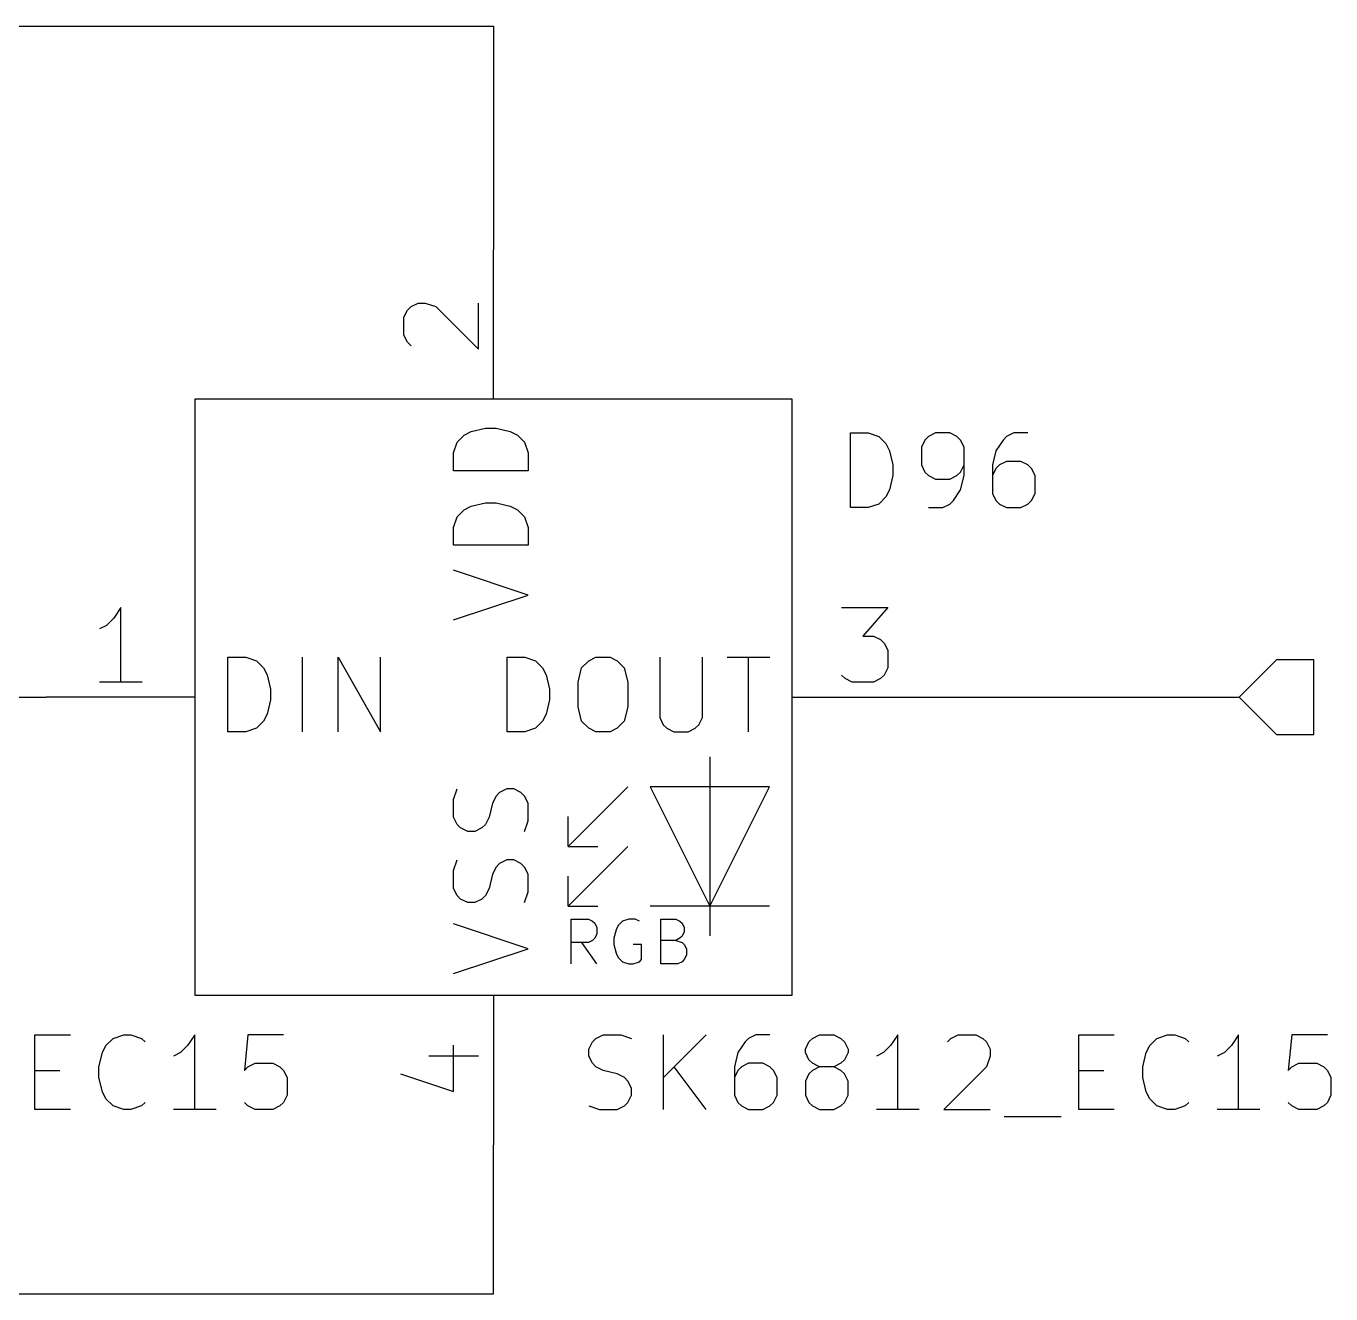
# Model space of a CAD drawing. Extents: x 0.4 to 11.3, y -7.9 to -0.4.
# Drawn here: x 9.437 to 10.312, y -2.45 to -1.6 of the extents above; entities that cross this region are included whole.
import ezdxf

# ---------------------------------------------------------------- set-up
doc = ezdxf.new("R2010")
doc.units = 0
doc.header["$MEASUREMENT"] = 0
for name, color, linetype in [('BROWN2', 54, 'CONTINUOUS'), ('CYAN2', 4, 'CONTINUOUS'), ('GREEN3', 91, 'CONTINUOUS'), ('LYELLOW', 51, 'CONTINUOUS'), ('RED2', 1, 'CONTINUOUS'), ('RED3', 11, 'CONTINUOUS')]:
    doc.layers.add(name, color=color, linetype=linetype)

msp = doc.modelspace()

# ---------------------------------------------------------------- linework, layer by layer
at = {"layer": 'BROWN2', "linetype": 'CONTINUOUS'}
for p, q in [((10.275, -2.025), (10.25, -2.05)), ((10.3, -2.025), (10.275, -2.025)), ((10.3, -2.075), (10.3, -2.025)), ((10.25, -2.05), (10.275, -2.075)), ((10.275, -2.075), (10.3, -2.075))]:
    msp.add_line(p, q, dxfattribs=at)
at = {"layer": 'CYAN2', "linetype": 'CONTINUOUS'}
for p, q in [((9.73028, -1.87428), (9.73504, -1.8719)), ((9.73028, -1.87428), (9.73504, -1.8719)), ((9.73504, -1.8719), (9.74456, -1.86952)), ((9.73504, -1.8719), (9.74456, -1.86952)), ((9.74456, -1.86952), (9.7517, -1.86952)), ((9.74456, -1.86952), (9.7517, -1.86952)), ((9.7517, -1.86952), (9.76122, -1.8719)), ((9.7517, -1.86952), (9.76122, -1.8719)), ((9.76122, -1.8719), (9.76599, -1.87428)), ((9.76122, -1.8719), (9.76599, -1.87428)), ((9.72313, -1.88619), (9.72551, -1.87905)), ((9.72313, -1.88619), (9.72551, -1.87905)), ((9.72551, -1.87905), (9.73028, -1.87428)), ((9.72551, -1.87905), (9.73028, -1.87428)), ((9.76599, -1.87428), (9.77075, -1.87905)), ((9.76599, -1.87428), (9.77075, -1.87905)), ((9.77075, -1.87905), (9.77313, -1.88619)), ((9.77075, -1.87905), (9.77313, -1.88619)), ((9.98928, -1.9228), (9.98928, -1.8728)), ((9.98928, -1.8728), (10.00119, -1.8728)), ((9.98928, -1.9228), (9.98928, -1.8728)), ((9.98928, -1.8728), (10.00119, -1.8728)), ((10.00119, -1.8728), (10.00833, -1.87519)), ((10.00119, -1.8728), (10.00833, -1.87519)), ((10.00833, -1.87519), (10.01309, -1.87995)), ((10.00833, -1.87519), (10.01309, -1.87995)), ((10.01309, -1.87995), (10.01548, -1.88471)), ((10.01309, -1.87995), (10.01548, -1.88471)), ((10.03928, -1.87757), (10.03691, -1.88233)), ((10.03928, -1.87757), (10.03691, -1.88233)), ((10.04167, -1.87519), (10.03928, -1.87757)), ((10.04167, -1.87519), (10.03928, -1.87757)), ((10.04643, -1.8728), (10.04167, -1.87519)), ((10.04643, -1.8728), (10.04167, -1.87519)), ((10.05595, -1.8728), (10.04643, -1.8728)), ((10.05595, -1.8728), (10.04643, -1.8728)), ((10.06071, -1.87519), (10.05595, -1.8728)), ((10.06071, -1.87519), (10.05595, -1.8728)), ((10.06309, -1.87757), (10.06071, -1.87519)), ((10.06309, -1.87757), (10.06071, -1.87519)), ((10.06548, -1.88233), (10.06309, -1.87757)), ((10.06548, -1.88233), (10.06309, -1.87757)), ((10.09167, -1.87757), (10.0869, -1.88471)), ((10.09167, -1.87757), (10.0869, -1.88471)), ((10.09405, -1.87519), (10.09167, -1.87757)), ((10.09405, -1.87519), (10.09167, -1.87757)), ((10.09881, -1.8728), (10.09405, -1.87519)), ((10.09881, -1.8728), (10.09405, -1.87519)), ((10.10833, -1.8728), (10.09881, -1.8728)), ((10.10833, -1.8728), (10.09881, -1.8728)), ((9.72313, -1.89809), (9.72313, -1.88619)), ((9.72313, -1.89809), (9.72313, -1.88619)), ((9.77313, -1.88619), (9.77313, -1.89809)), ((9.77313, -1.88619), (9.77313, -1.89809)), ((10.01548, -1.88471), (10.01785, -1.89423)), ((10.01548, -1.88471), (10.01785, -1.89423)), ((10.03691, -1.88233), (10.03691, -1.89423)), ((10.03691, -1.88233), (10.03691, -1.89423)), ((10.06548, -1.90137), (10.06548, -1.88233)), ((10.06548, -1.90137), (10.06548, -1.88233)), ((10.0869, -1.88471), (10.08452, -1.89423)), ((10.0869, -1.88471), (10.08452, -1.89423)), ((9.77313, -1.89809), (9.72313, -1.89809)), ((9.77313, -1.89809), (9.72313, -1.89809)), ((10.01785, -1.89423), (10.01785, -1.90137)), ((10.01785, -1.89423), (10.01785, -1.90137)), ((10.03691, -1.89423), (10.03928, -1.899)), ((10.03691, -1.89423), (10.03928, -1.899)), ((10.06309, -1.899), (10.06548, -1.89423)), ((10.06309, -1.899), (10.06548, -1.89423)), ((10.08452, -1.89423), (10.08452, -1.91328)), ((10.08452, -1.89423), (10.08452, -1.91328)), ((10.0869, -1.89661), (10.08452, -1.90137)), ((10.0869, -1.89661), (10.08452, -1.90137)), ((10.08928, -1.89423), (10.0869, -1.89661)), ((10.08928, -1.89423), (10.0869, -1.89661)), ((10.09405, -1.89185), (10.08928, -1.89423)), ((10.09405, -1.89185), (10.08928, -1.89423)), ((10.10357, -1.89185), (10.09405, -1.89185)), ((10.10357, -1.89185), (10.09405, -1.89185)), ((10.10833, -1.89423), (10.10357, -1.89185)), ((10.10833, -1.89423), (10.10357, -1.89185)), ((10.11071, -1.89661), (10.10833, -1.89423)), ((10.11071, -1.89661), (10.10833, -1.89423)), ((10.11309, -1.90137), (10.11071, -1.89661)), ((10.11309, -1.90137), (10.11071, -1.89661)), ((10.01785, -1.90137), (10.01548, -1.9109)), ((10.01785, -1.90137), (10.01548, -1.9109)), ((10.03928, -1.899), (10.04167, -1.90137)), ((10.03928, -1.899), (10.04167, -1.90137)), ((10.04167, -1.90137), (10.04643, -1.90376)), ((10.04167, -1.90137), (10.04643, -1.90376)), ((10.04643, -1.90376), (10.05595, -1.90376)), ((10.04643, -1.90376), (10.05595, -1.90376)), ((10.05595, -1.90376), (10.06071, -1.90137)), ((10.05595, -1.90376), (10.06071, -1.90137)), ((10.06071, -1.90137), (10.06309, -1.899)), ((10.06071, -1.90137), (10.06309, -1.899)), ((10.06309, -1.9109), (10.06548, -1.90137)), ((10.06309, -1.9109), (10.06548, -1.90137)), ((10.11309, -1.91328), (10.11309, -1.90137)), ((10.11309, -1.91328), (10.11309, -1.90137)), ((10.01309, -1.91566), (10.00833, -1.92043)), ((10.01309, -1.91566), (10.00833, -1.92043)), ((10.01548, -1.9109), (10.01309, -1.91566)), ((10.01548, -1.9109), (10.01309, -1.91566)), ((10.05833, -1.91804), (10.06309, -1.9109)), ((10.05833, -1.91804), (10.06309, -1.9109)), ((10.08452, -1.91328), (10.0869, -1.91804)), ((10.08452, -1.91328), (10.0869, -1.91804)), ((10.11071, -1.91804), (10.11309, -1.91328)), ((10.11071, -1.91804), (10.11309, -1.91328)), ((9.72551, -1.92905), (9.73028, -1.92428)), ((9.72551, -1.92905), (9.73028, -1.92428)), ((9.73028, -1.92428), (9.73504, -1.9219)), ((9.73028, -1.92428), (9.73504, -1.9219)), ((9.73504, -1.9219), (9.74456, -1.91952)), ((9.73504, -1.9219), (9.74456, -1.91952)), ((9.74456, -1.91952), (9.7517, -1.91952)), ((9.74456, -1.91952), (9.7517, -1.91952)), ((9.7517, -1.91952), (9.76122, -1.9219)), ((9.7517, -1.91952), (9.76122, -1.9219)), ((9.76122, -1.9219), (9.76599, -1.92428)), ((9.76122, -1.9219), (9.76599, -1.92428)), ((9.76599, -1.92428), (9.77075, -1.92905)), ((9.76599, -1.92428), (9.77075, -1.92905)), ((10.00119, -1.9228), (9.98928, -1.9228)), ((10.00119, -1.9228), (9.98928, -1.9228)), ((10.00833, -1.92043), (10.00119, -1.9228)), ((10.00833, -1.92043), (10.00119, -1.9228)), ((10.04167, -1.9228), (10.05119, -1.9228)), ((10.04167, -1.9228), (10.05119, -1.9228)), ((10.05119, -1.9228), (10.05595, -1.92043)), ((10.05119, -1.9228), (10.05595, -1.92043)), ((10.05595, -1.92043), (10.05833, -1.91804)), ((10.05595, -1.92043), (10.05833, -1.91804)), ((10.0869, -1.91804), (10.08928, -1.92043)), ((10.0869, -1.91804), (10.08928, -1.92043)), ((10.08928, -1.92043), (10.09405, -1.9228)), ((10.08928, -1.92043), (10.09405, -1.9228)), ((10.09405, -1.9228), (10.10357, -1.9228)), ((10.09405, -1.9228), (10.10357, -1.9228)), ((10.10357, -1.9228), (10.10833, -1.92043)), ((10.10357, -1.9228), (10.10833, -1.92043)), ((10.10833, -1.92043), (10.11071, -1.91804)), ((10.10833, -1.92043), (10.11071, -1.91804)), ((9.72313, -1.93619), (9.72551, -1.92905)), ((9.72313, -1.93619), (9.72551, -1.92905)), ((9.77075, -1.92905), (9.77313, -1.93619)), ((9.77075, -1.92905), (9.77313, -1.93619)), ((9.72313, -1.94809), (9.72313, -1.93619)), ((9.72313, -1.94809), (9.72313, -1.93619)), ((9.77313, -1.93619), (9.77313, -1.94809)), ((9.77313, -1.93619), (9.77313, -1.94809)), ((9.77313, -1.94809), (9.72313, -1.94809)), ((9.77313, -1.94809), (9.72313, -1.94809)), ((9.77313, -1.98143), (9.72313, -1.96476)), ((9.77313, -1.98143), (9.72313, -1.96476)), ((9.72313, -1.99809), (9.77313, -1.98143)), ((9.72313, -1.99809), (9.77313, -1.98143)), ((9.5719, -2.07313), (9.5719, -2.02313)), ((9.5719, -2.02313), (9.58381, -2.02313)), ((9.5719, -2.07313), (9.5719, -2.02313)), ((9.5719, -2.02313), (9.58381, -2.02313)), ((9.58381, -2.02313), (9.59095, -2.02551)), ((9.58381, -2.02313), (9.59095, -2.02551)), ((9.59095, -2.02551), (9.59571, -2.03028)), ((9.59095, -2.02551), (9.59571, -2.03028)), ((9.6219, -2.07313), (9.6219, -2.02313)), ((9.6219, -2.07313), (9.6219, -2.02313)), ((9.64571, -2.07313), (9.64571, -2.02313)), ((9.64571, -2.02313), (9.67428, -2.07313)), ((9.64571, -2.07313), (9.64571, -2.02313)), ((9.64571, -2.02313), (9.67428, -2.07313)), ((9.67428, -2.07313), (9.67428, -2.02313)), ((9.67428, -2.07313), (9.67428, -2.02313)), ((9.75904, -2.07313), (9.75904, -2.02313)), ((9.75904, -2.02313), (9.77095, -2.02313)), ((9.75904, -2.07313), (9.75904, -2.02313)), ((9.75904, -2.02313), (9.77095, -2.02313)), ((9.77095, -2.02313), (9.77809, -2.02551)), ((9.77095, -2.02313), (9.77809, -2.02551)), ((9.77809, -2.02551), (9.78285, -2.03028)), ((9.77809, -2.02551), (9.78285, -2.03028)), ((9.80904, -2.03028), (9.81381, -2.02551)), ((9.80904, -2.03028), (9.81381, -2.02551)), ((9.81381, -2.02551), (9.81857, -2.02313)), ((9.81381, -2.02551), (9.81857, -2.02313)), ((9.81857, -2.02313), (9.82809, -2.02313)), ((9.81857, -2.02313), (9.82809, -2.02313)), ((9.82809, -2.02313), (9.83285, -2.02551)), ((9.82809, -2.02313), (9.83285, -2.02551)), ((9.83285, -2.02551), (9.83761, -2.03028)), ((9.83285, -2.02551), (9.83761, -2.03028)), ((9.86143, -2.02313), (9.86143, -2.06361)), ((9.86143, -2.02313), (9.86143, -2.06361)), ((9.89, -2.06361), (9.89, -2.02313)), ((9.89, -2.06361), (9.89, -2.02313)), ((9.90667, -2.02313), (9.93524, -2.02313)), ((9.90667, -2.02313), (9.93524, -2.02313)), ((9.92095, -2.07313), (9.92095, -2.02313)), ((9.92095, -2.07313), (9.92095, -2.02313)), ((9.59571, -2.03028), (9.59809, -2.03504)), ((9.59571, -2.03028), (9.59809, -2.03504)), ((9.59809, -2.03504), (9.60047, -2.04456)), ((9.59809, -2.03504), (9.60047, -2.04456)), ((9.78285, -2.03028), (9.78524, -2.03504)), ((9.78285, -2.03028), (9.78524, -2.03504)), ((9.78524, -2.03504), (9.78761, -2.04456)), ((9.78524, -2.03504), (9.78761, -2.04456)), ((9.80667, -2.0398), (9.80904, -2.03028)), ((9.80667, -2.0398), (9.80904, -2.03028)), ((9.83761, -2.03028), (9.84, -2.0398)), ((9.83761, -2.03028), (9.84, -2.0398)), ((9.60047, -2.04456), (9.60047, -2.0517)), ((9.60047, -2.04456), (9.60047, -2.0517)), ((9.78761, -2.04456), (9.78761, -2.0517)), ((9.78761, -2.04456), (9.78761, -2.0517)), ((9.80667, -2.05646), (9.80667, -2.0398)), ((9.80667, -2.05646), (9.80667, -2.0398)), ((9.84, -2.0398), (9.84, -2.05646)), ((9.84, -2.0398), (9.84, -2.05646)), ((9.60047, -2.0517), (9.59809, -2.06122)), ((9.60047, -2.0517), (9.59809, -2.06122)), ((9.78761, -2.0517), (9.78524, -2.06122)), ((9.78761, -2.0517), (9.78524, -2.06122)), ((9.59809, -2.06122), (9.59571, -2.06599)), ((9.59809, -2.06122), (9.59571, -2.06599)), ((9.78524, -2.06122), (9.78285, -2.06599)), ((9.78524, -2.06122), (9.78285, -2.06599)), ((9.80904, -2.06599), (9.80667, -2.05646)), ((9.80904, -2.06599), (9.80667, -2.05646)), ((9.84, -2.05646), (9.83761, -2.06599)), ((9.84, -2.05646), (9.83761, -2.06599)), ((9.86143, -2.06361), (9.86381, -2.06837)), ((9.86143, -2.06361), (9.86381, -2.06837)), ((9.88762, -2.06837), (9.89, -2.06361)), ((9.88762, -2.06837), (9.89, -2.06361)), ((9.58381, -2.07313), (9.5719, -2.07313)), ((9.58381, -2.07313), (9.5719, -2.07313)), ((9.59095, -2.07075), (9.58381, -2.07313)), ((9.59095, -2.07075), (9.58381, -2.07313)), ((9.59571, -2.06599), (9.59095, -2.07075)), ((9.59571, -2.06599), (9.59095, -2.07075)), ((9.77095, -2.07313), (9.75904, -2.07313)), ((9.77095, -2.07313), (9.75904, -2.07313)), ((9.77809, -2.07075), (9.77095, -2.07313)), ((9.77809, -2.07075), (9.77095, -2.07313)), ((9.78285, -2.06599), (9.77809, -2.07075)), ((9.78285, -2.06599), (9.77809, -2.07075)), ((9.81381, -2.07075), (9.80904, -2.06599)), ((9.81381, -2.07075), (9.80904, -2.06599)), ((9.81857, -2.07313), (9.81381, -2.07075)), ((9.81857, -2.07313), (9.81381, -2.07075)), ((9.82809, -2.07313), (9.81857, -2.07313)), ((9.82809, -2.07313), (9.81857, -2.07313)), ((9.83285, -2.07075), (9.82809, -2.07313)), ((9.83285, -2.07075), (9.82809, -2.07313)), ((9.83761, -2.06599), (9.83285, -2.07075)), ((9.83761, -2.06599), (9.83285, -2.07075)), ((9.86381, -2.06837), (9.86619, -2.07075)), ((9.86381, -2.06837), (9.86619, -2.07075)), ((9.86619, -2.07075), (9.87095, -2.07313)), ((9.86619, -2.07075), (9.87095, -2.07313)), ((9.87095, -2.07313), (9.88047, -2.07313)), ((9.87095, -2.07313), (9.88047, -2.07313)), ((9.88047, -2.07313), (9.88524, -2.07075)), ((9.88047, -2.07313), (9.88524, -2.07075)), ((9.88524, -2.07075), (9.88762, -2.06837)), ((9.88524, -2.07075), (9.88762, -2.06837)), ((9.72313, -2.11857), (9.72551, -2.11143)), ((9.72313, -2.11857), (9.72551, -2.11143)), ((9.7517, -2.11619), (9.74932, -2.12095)), ((9.7517, -2.11619), (9.74932, -2.12095)), ((9.75408, -2.11381), (9.7517, -2.11619)), ((9.75408, -2.11381), (9.7517, -2.11619)), ((9.75885, -2.11143), (9.75408, -2.11381)), ((9.75885, -2.11143), (9.75408, -2.11381)), ((9.76361, -2.11143), (9.75885, -2.11143)), ((9.76361, -2.11143), (9.75885, -2.11143)), ((9.76837, -2.11381), (9.76361, -2.11143)), ((9.76837, -2.11381), (9.76361, -2.11143)), ((9.77075, -2.11619), (9.76837, -2.11381)), ((9.77075, -2.11619), (9.76837, -2.11381)), ((9.77313, -2.12095), (9.77075, -2.11619)), ((9.77313, -2.12095), (9.77075, -2.11619)), ((9.72313, -2.13047), (9.72313, -2.11857)), ((9.72313, -2.13047), (9.72313, -2.11857)), ((9.74932, -2.12095), (9.74694, -2.13047)), ((9.74932, -2.12095), (9.74694, -2.13047)), ((9.77313, -2.13285), (9.77313, -2.12095)), ((9.77313, -2.13285), (9.77313, -2.12095)), ((9.72551, -2.13524), (9.72313, -2.13047)), ((9.72551, -2.13524), (9.72313, -2.13047)), ((9.74694, -2.13047), (9.74456, -2.13524)), ((9.74694, -2.13047), (9.74456, -2.13524)), ((9.77075, -2.14), (9.77313, -2.13285)), ((9.77075, -2.14), (9.77313, -2.13285)), ((9.72789, -2.13762), (9.72551, -2.13524)), ((9.72789, -2.13762), (9.72551, -2.13524)), ((9.73265, -2.14), (9.72789, -2.13762)), ((9.73265, -2.14), (9.72789, -2.13762)), ((9.73742, -2.14), (9.73265, -2.14)), ((9.73742, -2.14), (9.73265, -2.14)), ((9.74218, -2.13762), (9.73742, -2.14)), ((9.74218, -2.13762), (9.73742, -2.14)), ((9.74456, -2.13524), (9.74218, -2.13762)), ((9.74456, -2.13524), (9.74218, -2.13762)), ((9.72313, -2.16619), (9.72551, -2.15904)), ((9.72313, -2.16619), (9.72551, -2.15904)), ((9.75885, -2.15904), (9.75408, -2.16143)), ((9.75885, -2.15904), (9.75408, -2.16143)), ((9.76361, -2.15904), (9.75885, -2.15904)), ((9.76361, -2.15904), (9.75885, -2.15904)), ((9.76837, -2.16143), (9.76361, -2.15904)), ((9.76837, -2.16143), (9.76361, -2.15904)), ((9.72313, -2.17809), (9.72313, -2.16619)), ((9.72313, -2.17809), (9.72313, -2.16619)), ((9.74932, -2.16857), (9.74694, -2.17809)), ((9.74932, -2.16857), (9.74694, -2.17809)), ((9.7517, -2.16381), (9.74932, -2.16857)), ((9.7517, -2.16381), (9.74932, -2.16857)), ((9.75408, -2.16143), (9.7517, -2.16381)), ((9.75408, -2.16143), (9.7517, -2.16381)), ((9.77075, -2.16381), (9.76837, -2.16143)), ((9.77075, -2.16381), (9.76837, -2.16143)), ((9.77313, -2.16857), (9.77075, -2.16381)), ((9.77313, -2.16857), (9.77075, -2.16381)), ((9.77313, -2.18047), (9.77313, -2.16857)), ((9.77313, -2.18047), (9.77313, -2.16857)), ((9.72551, -2.18285), (9.72313, -2.17809)), ((9.72551, -2.18285), (9.72313, -2.17809)), ((9.74694, -2.17809), (9.74456, -2.18285)), ((9.74694, -2.17809), (9.74456, -2.18285)), ((9.72789, -2.18524), (9.72551, -2.18285)), ((9.72789, -2.18524), (9.72551, -2.18285)), ((9.73265, -2.18761), (9.72789, -2.18524)), ((9.73265, -2.18761), (9.72789, -2.18524)), ((9.74218, -2.18524), (9.73742, -2.18761)), ((9.74218, -2.18524), (9.73742, -2.18761)), ((9.74456, -2.18285), (9.74218, -2.18524)), ((9.74456, -2.18285), (9.74218, -2.18524)), ((9.77075, -2.18761), (9.77313, -2.18047)), ((9.77075, -2.18761), (9.77313, -2.18047)), ((9.73742, -2.18761), (9.73265, -2.18761)), ((9.73742, -2.18761), (9.73265, -2.18761)), ((9.77313, -2.21857), (9.72313, -2.2019)), ((9.77313, -2.21857), (9.72313, -2.2019)), ((9.72313, -2.23524), (9.77313, -2.21857)), ((9.72313, -2.23524), (9.77313, -2.21857)), ((9.44246, -2.32633), (9.44246, -2.27633)), ((9.44246, -2.27633), (9.46628, -2.27633)), ((9.44246, -2.32633), (9.44246, -2.27633)), ((9.44246, -2.27633), (9.46628, -2.27633)), ((9.4877, -2.28824), (9.49008, -2.28348)), ((9.4877, -2.28824), (9.49008, -2.28348)), ((9.49008, -2.28348), (9.49485, -2.27872)), ((9.49008, -2.28348), (9.49485, -2.27872)), ((9.49485, -2.27872), (9.50199, -2.27633)), ((9.49485, -2.27872), (9.50199, -2.27633)), ((9.50199, -2.27633), (9.50675, -2.27633)), ((9.50199, -2.27633), (9.50675, -2.27633)), ((9.50675, -2.27633), (9.51389, -2.27872)), ((9.50675, -2.27633), (9.51389, -2.27872)), ((9.51389, -2.27872), (9.51627, -2.2811)), ((9.51389, -2.27872), (9.51627, -2.2811)), ((9.54485, -2.28348), (9.54008, -2.28824)), ((9.54485, -2.28348), (9.54008, -2.28824)), ((9.54961, -2.27633), (9.54485, -2.28348)), ((9.54961, -2.27633), (9.54485, -2.28348)), ((9.54961, -2.32633), (9.54961, -2.27633)), ((9.54961, -2.32633), (9.54961, -2.27633)), ((9.58532, -2.27633), (9.58294, -2.30015)), ((9.58532, -2.27633), (9.58294, -2.30015)), ((9.60913, -2.27633), (9.58532, -2.27633)), ((9.60913, -2.27633), (9.58532, -2.27633)), ((9.8139, -2.28586), (9.81628, -2.2811)), ((9.8139, -2.28586), (9.81628, -2.2811)), ((9.81628, -2.2811), (9.81866, -2.27872)), ((9.81628, -2.2811), (9.81866, -2.27872)), ((9.81866, -2.27872), (9.82343, -2.27633)), ((9.81866, -2.27872), (9.82343, -2.27633)), ((9.82343, -2.27633), (9.83533, -2.27633)), ((9.82343, -2.27633), (9.83533, -2.27633)), ((9.83533, -2.27633), (9.84247, -2.27872)), ((9.83533, -2.27633), (9.84247, -2.27872)), ((9.8639, -2.32633), (9.8639, -2.27633)), ((9.89247, -2.27633), (9.8639, -2.30491)), ((9.8639, -2.32633), (9.8639, -2.27633)), ((9.89247, -2.27633), (9.8639, -2.30491)), ((9.91866, -2.2811), (9.9139, -2.28824)), ((9.91866, -2.2811), (9.9139, -2.28824)), ((9.92104, -2.27872), (9.91866, -2.2811)), ((9.92104, -2.27872), (9.91866, -2.2811)), ((9.9258, -2.27633), (9.92104, -2.27872)), ((9.9258, -2.27633), (9.92104, -2.27872)), ((9.93533, -2.27633), (9.9258, -2.27633)), ((9.93533, -2.27633), (9.9258, -2.27633)), ((9.95914, -2.28586), (9.96152, -2.2811)), ((9.95914, -2.28586), (9.96152, -2.2811)), ((9.96152, -2.2811), (9.9639, -2.27872)), ((9.96152, -2.2811), (9.9639, -2.27872)), ((9.9639, -2.27872), (9.96866, -2.27633)), ((9.9639, -2.27872), (9.96866, -2.27633)), ((9.96866, -2.27633), (9.97819, -2.27633)), ((9.96866, -2.27633), (9.97819, -2.27633)), ((9.97819, -2.27633), (9.98294, -2.27872)), ((9.97819, -2.27633), (9.98294, -2.27872)), ((9.98294, -2.27872), (9.98533, -2.2811)), ((9.98294, -2.27872), (9.98533, -2.2811)), ((9.98533, -2.2811), (9.98771, -2.28586)), ((9.98533, -2.2811), (9.98771, -2.28586)), ((10.01628, -2.28348), (10.01152, -2.28824)), ((10.01628, -2.28348), (10.01152, -2.28824)), ((10.02104, -2.27633), (10.01628, -2.28348)), ((10.02104, -2.27633), (10.01628, -2.28348)), ((10.02104, -2.32633), (10.02104, -2.27633)), ((10.02104, -2.32633), (10.02104, -2.27633)), ((10.05437, -2.2811), (10.05675, -2.27872)), ((10.05437, -2.2811), (10.05675, -2.27872)), ((10.05675, -2.27872), (10.06152, -2.27633)), ((10.05675, -2.27872), (10.06152, -2.27633)), ((10.06152, -2.27633), (10.07342, -2.27633)), ((10.06152, -2.27633), (10.07342, -2.27633)), ((10.07342, -2.27633), (10.07818, -2.27872)), ((10.07342, -2.27633), (10.07818, -2.27872)), ((10.07818, -2.27872), (10.08056, -2.2811)), ((10.07818, -2.27872), (10.08056, -2.2811)), ((10.08056, -2.2811), (10.08294, -2.28586)), ((10.08056, -2.2811), (10.08294, -2.28586)), ((10.14246, -2.32633), (10.14246, -2.27633)), ((10.14246, -2.27633), (10.16628, -2.27633)), ((10.14246, -2.32633), (10.14246, -2.27633)), ((10.14246, -2.27633), (10.16628, -2.27633)), ((10.1877, -2.28824), (10.19008, -2.28348)), ((10.1877, -2.28824), (10.19008, -2.28348)), ((10.19008, -2.28348), (10.19485, -2.27872)), ((10.19008, -2.28348), (10.19485, -2.27872)), ((10.19485, -2.27872), (10.20199, -2.27633)), ((10.19485, -2.27872), (10.20199, -2.27633)), ((10.20199, -2.27633), (10.20675, -2.27633)), ((10.20199, -2.27633), (10.20675, -2.27633)), ((10.20675, -2.27633), (10.21389, -2.27872)), ((10.20675, -2.27633), (10.21389, -2.27872)), ((10.21389, -2.27872), (10.21627, -2.2811)), ((10.21389, -2.27872), (10.21627, -2.2811)), ((10.24485, -2.28348), (10.24008, -2.28824)), ((10.24485, -2.28348), (10.24008, -2.28824)), ((10.24961, -2.27633), (10.24485, -2.28348)), ((10.24961, -2.27633), (10.24485, -2.28348)), ((10.24961, -2.32633), (10.24961, -2.27633)), ((10.24961, -2.32633), (10.24961, -2.27633)), ((10.28532, -2.27633), (10.28294, -2.30015)), ((10.28532, -2.27633), (10.28294, -2.30015)), ((10.30913, -2.27633), (10.28532, -2.27633)), ((10.30913, -2.27633), (10.28532, -2.27633)), ((9.48532, -2.29776), (9.4877, -2.28824)), ((9.48532, -2.29776), (9.4877, -2.28824)), ((9.54008, -2.28824), (9.53532, -2.29062)), ((9.54008, -2.28824), (9.53532, -2.29062)), ((9.8139, -2.29062), (9.8139, -2.28586)), ((9.8139, -2.29062), (9.8139, -2.28586)), ((9.81628, -2.29538), (9.8139, -2.29062)), ((9.81628, -2.29538), (9.8139, -2.29062)), ((9.9139, -2.28824), (9.91152, -2.29776)), ((9.9139, -2.28824), (9.91152, -2.29776)), ((9.95914, -2.28824), (9.95914, -2.28586)), ((9.95914, -2.28824), (9.95914, -2.28586)), ((9.96152, -2.293), (9.95914, -2.28824)), ((9.96152, -2.293), (9.95914, -2.28824)), ((9.98771, -2.28824), (9.98533, -2.293)), ((9.98771, -2.28824), (9.98533, -2.293)), ((9.98771, -2.28586), (9.98771, -2.28824)), ((9.98771, -2.28586), (9.98771, -2.28824)), ((10.01152, -2.28824), (10.00676, -2.29062)), ((10.01152, -2.28824), (10.00676, -2.29062)), ((10.08294, -2.29062), (10.08056, -2.29776)), ((10.08294, -2.29062), (10.08056, -2.29776)), ((10.08294, -2.28586), (10.08294, -2.29062)), ((10.08294, -2.28586), (10.08294, -2.29062)), ((10.18532, -2.29776), (10.1877, -2.28824)), ((10.18532, -2.29776), (10.1877, -2.28824)), ((10.24008, -2.28824), (10.23532, -2.29062)), ((10.24008, -2.28824), (10.23532, -2.29062)), ((9.44246, -2.30015), (9.45913, -2.30015)), ((9.44246, -2.30015), (9.45913, -2.30015)), ((9.48532, -2.30491), (9.48532, -2.29776)), ((9.48532, -2.30491), (9.48532, -2.29776)), ((9.58294, -2.30015), (9.58532, -2.29776)), ((9.58294, -2.30015), (9.58532, -2.29776)), ((9.58532, -2.29776), (9.59008, -2.29538)), ((9.58532, -2.29776), (9.59008, -2.29538)), ((9.59008, -2.29538), (9.60199, -2.29538)), ((9.59008, -2.29538), (9.60199, -2.29538)), ((9.60199, -2.29538), (9.60675, -2.29776)), ((9.60199, -2.29538), (9.60675, -2.29776)), ((9.60675, -2.29776), (9.60913, -2.30015)), ((9.60675, -2.29776), (9.60913, -2.30015)), ((9.60913, -2.30015), (9.61151, -2.30491)), ((9.60913, -2.30015), (9.61151, -2.30491)), ((9.81866, -2.29776), (9.81628, -2.29538)), ((9.81866, -2.29776), (9.81628, -2.29538)), ((9.82343, -2.30015), (9.81866, -2.29776)), ((9.82343, -2.30015), (9.81866, -2.29776)), ((9.83295, -2.30253), (9.82343, -2.30015)), ((9.83295, -2.30253), (9.82343, -2.30015)), ((9.89247, -2.32633), (9.87104, -2.29776)), ((9.89247, -2.32633), (9.87104, -2.29776)), ((9.91152, -2.29776), (9.91152, -2.31681)), ((9.91152, -2.29776), (9.91152, -2.31681)), ((9.9139, -2.30015), (9.91152, -2.30491)), ((9.9139, -2.30015), (9.91152, -2.30491)), ((9.91628, -2.29776), (9.9139, -2.30015)), ((9.91628, -2.29776), (9.9139, -2.30015)), ((9.92104, -2.29538), (9.91628, -2.29776)), ((9.92104, -2.29538), (9.91628, -2.29776)), ((9.93057, -2.29538), (9.92104, -2.29538)), ((9.93057, -2.29538), (9.92104, -2.29538)), ((9.93533, -2.29776), (9.93057, -2.29538)), ((9.93533, -2.29776), (9.93057, -2.29538)), ((9.93771, -2.30015), (9.93533, -2.29776)), ((9.93771, -2.30015), (9.93533, -2.29776)), ((9.94009, -2.30491), (9.93771, -2.30015)), ((9.94009, -2.30491), (9.93771, -2.30015)), ((9.9639, -2.29538), (9.96152, -2.293)), ((9.9639, -2.29538), (9.96152, -2.293)), ((9.9639, -2.30015), (9.96152, -2.30253)), ((9.9639, -2.30015), (9.96152, -2.30253)), ((9.96866, -2.29776), (9.9639, -2.29538)), ((9.96866, -2.29776), (9.9639, -2.29538)), ((9.96866, -2.29776), (9.9639, -2.30015)), ((9.96866, -2.29776), (9.9639, -2.30015)), ((9.97819, -2.29776), (9.96866, -2.29776)), ((9.97819, -2.29776), (9.96866, -2.29776)), ((9.98294, -2.29538), (9.97819, -2.29776)), ((9.98294, -2.29538), (9.97819, -2.29776)), ((9.98294, -2.30015), (9.97819, -2.29776)), ((9.98294, -2.30015), (9.97819, -2.29776)), ((9.98533, -2.293), (9.98294, -2.29538)), ((9.98533, -2.293), (9.98294, -2.29538)), ((9.98533, -2.30253), (9.98294, -2.30015)), ((9.98533, -2.30253), (9.98294, -2.30015)), ((10.08056, -2.29776), (10.05199, -2.32633)), ((10.08056, -2.29776), (10.05199, -2.32633)), ((10.14246, -2.30015), (10.15913, -2.30015)), ((10.14246, -2.30015), (10.15913, -2.30015)), ((10.18532, -2.30491), (10.18532, -2.29776)), ((10.18532, -2.30491), (10.18532, -2.29776)), ((10.28294, -2.30015), (10.28532, -2.29776)), ((10.28294, -2.30015), (10.28532, -2.29776)), ((10.28532, -2.29776), (10.29008, -2.29538)), ((10.28532, -2.29776), (10.29008, -2.29538)), ((10.29008, -2.29538), (10.30199, -2.29538)), ((10.29008, -2.29538), (10.30199, -2.29538)), ((10.30199, -2.29538), (10.30675, -2.29776)), ((10.30199, -2.29538), (10.30675, -2.29776)), ((10.30675, -2.29776), (10.30913, -2.30015)), ((10.30675, -2.29776), (10.30913, -2.30015)), ((10.30913, -2.30015), (10.31151, -2.30491)), ((10.30913, -2.30015), (10.31151, -2.30491)), ((9.4877, -2.31443), (9.48532, -2.30491)), ((9.4877, -2.31443), (9.48532, -2.30491)), ((9.61151, -2.30491), (9.61151, -2.31681)), ((9.61151, -2.30491), (9.61151, -2.31681)), ((9.83771, -2.30491), (9.83295, -2.30253)), ((9.83771, -2.30491), (9.83295, -2.30253)), ((9.84009, -2.30729), (9.83771, -2.30491)), ((9.84009, -2.30729), (9.83771, -2.30491)), ((9.84247, -2.31205), (9.84009, -2.30729)), ((9.84247, -2.31205), (9.84009, -2.30729)), ((9.94009, -2.31681), (9.94009, -2.30491)), ((9.94009, -2.31681), (9.94009, -2.30491)), ((9.96152, -2.30253), (9.95914, -2.30729)), ((9.96152, -2.30253), (9.95914, -2.30729)), ((9.95914, -2.30729), (9.95914, -2.31681)), ((9.95914, -2.30729), (9.95914, -2.31681)), ((9.98771, -2.30729), (9.98533, -2.30253)), ((9.98771, -2.30729), (9.98533, -2.30253)), ((9.98771, -2.31681), (9.98771, -2.30729)), ((9.98771, -2.31681), (9.98771, -2.30729)), ((10.1877, -2.31443), (10.18532, -2.30491)), ((10.1877, -2.31443), (10.18532, -2.30491)), ((10.31151, -2.30491), (10.31151, -2.31681)), ((10.31151, -2.30491), (10.31151, -2.31681)), ((9.49008, -2.31919), (9.4877, -2.31443)), ((9.49008, -2.31919), (9.4877, -2.31443)), ((9.61151, -2.31681), (9.60913, -2.32157)), ((9.61151, -2.31681), (9.60913, -2.32157)), ((9.84009, -2.32157), (9.84247, -2.31681)), ((9.84009, -2.32157), (9.84247, -2.31681)), ((9.84247, -2.31681), (9.84247, -2.31205)), ((9.84247, -2.31681), (9.84247, -2.31205)), ((9.91152, -2.31681), (9.9139, -2.32157)), ((9.91152, -2.31681), (9.9139, -2.32157)), ((9.93771, -2.32157), (9.94009, -2.31681)), ((9.93771, -2.32157), (9.94009, -2.31681)), ((9.95914, -2.31681), (9.96152, -2.32157)), ((9.95914, -2.31681), (9.96152, -2.32157)), ((9.98533, -2.32157), (9.98771, -2.31681)), ((9.98533, -2.32157), (9.98771, -2.31681)), ((10.19008, -2.31919), (10.1877, -2.31443)), ((10.19008, -2.31919), (10.1877, -2.31443)), ((10.31151, -2.31681), (10.30913, -2.32157)), ((10.31151, -2.31681), (10.30913, -2.32157)), ((9.46628, -2.32633), (9.44246, -2.32633)), ((9.46628, -2.32633), (9.44246, -2.32633)), ((9.49485, -2.32396), (9.49008, -2.31919)), ((9.49485, -2.32396), (9.49008, -2.31919)), ((9.50199, -2.32633), (9.49485, -2.32396)), ((9.50199, -2.32633), (9.49485, -2.32396)), ((9.50675, -2.32633), (9.50199, -2.32633)), ((9.50675, -2.32633), (9.50199, -2.32633)), ((9.51389, -2.32396), (9.50675, -2.32633)), ((9.51389, -2.32396), (9.50675, -2.32633)), ((9.51627, -2.32157), (9.51389, -2.32396)), ((9.51627, -2.32157), (9.51389, -2.32396)), ((9.56389, -2.32633), (9.53532, -2.32633)), ((9.56389, -2.32633), (9.53532, -2.32633)), ((9.58532, -2.32396), (9.58294, -2.32157)), ((9.58532, -2.32396), (9.58294, -2.32157)), ((9.59008, -2.32633), (9.58532, -2.32396)), ((9.59008, -2.32633), (9.58532, -2.32396)), ((9.60199, -2.32633), (9.59008, -2.32633)), ((9.60199, -2.32633), (9.59008, -2.32633)), ((9.60675, -2.32396), (9.60199, -2.32633)), ((9.60675, -2.32396), (9.60199, -2.32633)), ((9.60913, -2.32157), (9.60675, -2.32396)), ((9.60913, -2.32157), (9.60675, -2.32396)), ((9.8139, -2.32396), (9.82104, -2.32633)), ((9.8139, -2.32396), (9.82104, -2.32633)), ((9.82104, -2.32633), (9.83295, -2.32633)), ((9.82104, -2.32633), (9.83295, -2.32633)), ((9.83295, -2.32633), (9.83771, -2.32396)), ((9.83295, -2.32633), (9.83771, -2.32396)), ((9.83771, -2.32396), (9.84009, -2.32157)), ((9.83771, -2.32396), (9.84009, -2.32157)), ((9.9139, -2.32157), (9.91628, -2.32396)), ((9.9139, -2.32157), (9.91628, -2.32396)), ((9.91628, -2.32396), (9.92104, -2.32633)), ((9.91628, -2.32396), (9.92104, -2.32633)), ((9.92104, -2.32633), (9.93057, -2.32633)), ((9.92104, -2.32633), (9.93057, -2.32633)), ((9.93057, -2.32633), (9.93533, -2.32396)), ((9.93057, -2.32633), (9.93533, -2.32396)), ((9.93533, -2.32396), (9.93771, -2.32157)), ((9.93533, -2.32396), (9.93771, -2.32157)), ((9.96152, -2.32157), (9.9639, -2.32396)), ((9.96152, -2.32157), (9.9639, -2.32396)), ((9.9639, -2.32396), (9.96866, -2.32633)), ((9.9639, -2.32396), (9.96866, -2.32633)), ((9.96866, -2.32633), (9.97819, -2.32633)), ((9.96866, -2.32633), (9.97819, -2.32633)), ((9.97819, -2.32633), (9.98294, -2.32396)), ((9.97819, -2.32633), (9.98294, -2.32396)), ((9.98294, -2.32396), (9.98533, -2.32157)), ((9.98294, -2.32396), (9.98533, -2.32157)), ((10.03533, -2.32633), (10.00676, -2.32633)), ((10.03533, -2.32633), (10.00676, -2.32633)), ((10.05199, -2.32633), (10.08294, -2.32633)), ((10.05199, -2.32633), (10.08294, -2.32633)), ((10.16628, -2.32633), (10.14246, -2.32633)), ((10.16628, -2.32633), (10.14246, -2.32633)), ((10.19485, -2.32396), (10.19008, -2.31919)), ((10.19485, -2.32396), (10.19008, -2.31919)), ((10.20199, -2.32633), (10.19485, -2.32396)), ((10.20199, -2.32633), (10.19485, -2.32396)), ((10.20675, -2.32633), (10.20199, -2.32633)), ((10.20675, -2.32633), (10.20199, -2.32633)), ((10.21389, -2.32396), (10.20675, -2.32633)), ((10.21389, -2.32396), (10.20675, -2.32633)), ((10.21627, -2.32157), (10.21389, -2.32396)), ((10.21627, -2.32157), (10.21389, -2.32396)), ((10.26389, -2.32633), (10.23532, -2.32633)), ((10.26389, -2.32633), (10.23532, -2.32633)), ((10.28532, -2.32396), (10.28294, -2.32157)), ((10.28532, -2.32396), (10.28294, -2.32157)), ((10.29008, -2.32633), (10.28532, -2.32396)), ((10.29008, -2.32633), (10.28532, -2.32396)), ((10.30199, -2.32633), (10.29008, -2.32633)), ((10.30199, -2.32633), (10.29008, -2.32633)), ((10.30675, -2.32396), (10.30199, -2.32633)), ((10.30675, -2.32396), (10.30199, -2.32633)), ((10.30913, -2.32157), (10.30675, -2.32396)), ((10.30913, -2.32157), (10.30675, -2.32396)), ((10.09247, -2.3311), (10.13056, -2.3311)), ((10.09247, -2.3311), (10.13056, -2.3311))]:
    msp.add_line(p, q, dxfattribs=at)
at = {"layer": 'GREEN3', "linetype": 'CONTINUOUS'}
for p, q in [((9.05, -1.6), (9.75, -1.6)), ((9.75, -1.6), (9.75, -1.75)), ((9.35, -2.05), (9.45, -2.05)), ((10.05, -2.05), (10.25, -2.05)), ((9.75, -2.45), (9.75, -2.35)), ((9.05, -2.45), (9.75, -2.45))]:
    msp.add_line(p, q, dxfattribs=at)
at = {"layer": 'LYELLOW', "linetype": 'CONTINUOUS'}
for p, q in [((9.55, -2.25), (9.55, -1.85)), ((9.55, -1.85), (9.95, -1.85)), ((9.95, -1.85), (9.95, -2.25)), ((9.95, -2.25), (9.55, -2.25))]:
    msp.add_line(p, q, dxfattribs=at)
at = {"layer": 'RED2', "linetype": 'CONTINUOUS'}
for p, q in [((9.75, -1.85), (9.75, -1.75)), ((9.75, -1.85), (9.75, -1.75)), ((9.55, -2.25), (9.55, -1.85)), ((9.55, -1.85), (9.95, -1.85)), ((9.95, -1.85), (9.95, -2.25)), ((9.55, -2.05), (9.45, -2.05)), ((9.55, -2.05), (9.45, -2.05)), ((9.95, -2.05), (10.05, -2.05)), ((9.95, -2.05), (10.05, -2.05)), ((9.895, -2.09), (9.895, -2.19)), ((9.84, -2.11), (9.8, -2.15)), ((9.935, -2.11), (9.855, -2.11)), ((9.855, -2.11), (9.895, -2.19)), ((9.895, -2.19), (9.935, -2.11)), ((9.8, -2.15), (9.8, -2.13)), ((9.8, -2.15), (9.82, -2.15)), ((9.84, -2.15), (9.8, -2.19)), ((9.8, -2.19), (9.8, -2.17)), ((9.8, -2.19), (9.82, -2.19)), ((9.935, -2.19), (9.855, -2.19)), ((9.895, -2.19), (9.895, -2.21)), ((9.80214, -2.22868), (9.80214, -2.19868)), ((9.80214, -2.19868), (9.81357, -2.19868)), ((9.81357, -2.19868), (9.81643, -2.20011)), ((9.81643, -2.20011), (9.81785, -2.20154)), ((9.81785, -2.20154), (9.81928, -2.2044)), ((9.81928, -2.2044), (9.81928, -2.20868)), ((9.83357, -2.20297), (9.83214, -2.20583)), ((9.83643, -2.20011), (9.83357, -2.20297)), ((9.84071, -2.19868), (9.83643, -2.20011)), ((9.845, -2.19868), (9.84071, -2.19868)), ((9.84785, -2.20011), (9.845, -2.19868)), ((9.86214, -2.22868), (9.86214, -2.19868)), ((9.86214, -2.19868), (9.87214, -2.19868)), ((9.87214, -2.19868), (9.875, -2.20011)), ((9.875, -2.20011), (9.87643, -2.20154)), ((9.87643, -2.20154), (9.87785, -2.2044)), ((9.87785, -2.2044), (9.87785, -2.20726)), ((9.81643, -2.21297), (9.81357, -2.2144)), ((9.81785, -2.21154), (9.81643, -2.21297)), ((9.81928, -2.20868), (9.81785, -2.21154)), ((9.83214, -2.20583), (9.83071, -2.21154)), ((9.83071, -2.21154), (9.83071, -2.21583)), ((9.87214, -2.21297), (9.86214, -2.21297)), ((9.875, -2.21154), (9.87214, -2.21297)), ((9.87214, -2.21297), (9.87643, -2.2144)), ((9.87643, -2.21011), (9.875, -2.21154)), ((9.87785, -2.20726), (9.87643, -2.21011)), ((9.81357, -2.2144), (9.80214, -2.2144)), ((9.81928, -2.22868), (9.80928, -2.2144)), ((9.83071, -2.21583), (9.83214, -2.22154)), ((9.83214, -2.22154), (9.83357, -2.2244)), ((9.84928, -2.21583), (9.84357, -2.21583)), ((9.84928, -2.22583), (9.84928, -2.21583)), ((9.87643, -2.2144), (9.87785, -2.21583)), ((9.87785, -2.21583), (9.87928, -2.21868)), ((9.87928, -2.21868), (9.87928, -2.22297)), ((9.83357, -2.2244), (9.83643, -2.22726)), ((9.83643, -2.22726), (9.84071, -2.22868)), ((9.84071, -2.22868), (9.84357, -2.22868)), ((9.84357, -2.22868), (9.84785, -2.22726)), ((9.84785, -2.22726), (9.84928, -2.22583)), ((9.87357, -2.22868), (9.86214, -2.22868)), ((9.87643, -2.22726), (9.87357, -2.22868)), ((9.87785, -2.22583), (9.87643, -2.22726)), ((9.87928, -2.22297), (9.87785, -2.22583)), ((9.95, -2.25), (9.55, -2.25)), ((9.75, -2.25), (9.75, -2.35)), ((9.75, -2.25), (9.75, -2.35))]:
    msp.add_line(p, q, dxfattribs=at)
at = {"layer": 'RED3', "linetype": 'CONTINUOUS'}
for p, q in [((9.68988, -1.79523), (9.69226, -1.79047)), ((9.68988, -1.79523), (9.69226, -1.79047)), ((9.69226, -1.79047), (9.69464, -1.78809)), ((9.69226, -1.79047), (9.69464, -1.78809)), ((9.69464, -1.78809), (9.6994, -1.78571)), ((9.69464, -1.78809), (9.6994, -1.78571)), ((9.6994, -1.78571), (9.70417, -1.78571)), ((9.6994, -1.78571), (9.70417, -1.78571)), ((9.70417, -1.78571), (9.71131, -1.78809)), ((9.70417, -1.78571), (9.71131, -1.78809)), ((9.71131, -1.78809), (9.73988, -1.81666)), ((9.71131, -1.78809), (9.73988, -1.81666)), ((9.73988, -1.81666), (9.73988, -1.78571)), ((9.73988, -1.81666), (9.73988, -1.78571)), ((9.68988, -1.80714), (9.68988, -1.79523)), ((9.68988, -1.80714), (9.68988, -1.79523)), ((9.69226, -1.8119), (9.68988, -1.80714)), ((9.69226, -1.8119), (9.68988, -1.80714)), ((9.69464, -1.81428), (9.69226, -1.8119)), ((9.69464, -1.81428), (9.69226, -1.8119)), ((9.5, -1.98988), (9.49524, -1.99702)), ((9.5, -1.98988), (9.49524, -1.99702)), ((9.5, -2.03988), (9.5, -1.98988)), ((9.5, -2.03988), (9.5, -1.98988)), ((9.98333, -1.98988), (10.01429, -1.98988)), ((9.98333, -1.98988), (10.01429, -1.98988)), ((10.01429, -1.98988), (9.99762, -2.00893)), ((10.01429, -1.98988), (9.99762, -2.00893)), ((9.49048, -2.00178), (9.48572, -2.00417)), ((9.49048, -2.00178), (9.48572, -2.00417)), ((9.49524, -1.99702), (9.49048, -2.00178)), ((9.49524, -1.99702), (9.49048, -2.00178)), ((9.99762, -2.00893), (10.00476, -2.00893)), ((9.99762, -2.00893), (10.00476, -2.00893)), ((10.00476, -2.00893), (10.00952, -2.01131)), ((10.00476, -2.00893), (10.00952, -2.01131)), ((10.00952, -2.01131), (10.01191, -2.01369)), ((10.00952, -2.01131), (10.01191, -2.01369)), ((10.01191, -2.01369), (10.01429, -2.01845)), ((10.01191, -2.01369), (10.01429, -2.01845)), ((10.01429, -2.01845), (10.01429, -2.03035)), ((10.01429, -2.01845), (10.01429, -2.03035)), ((9.98572, -2.0375), (9.98333, -2.03512)), ((9.98572, -2.0375), (9.98333, -2.03512)), ((9.99048, -2.03988), (9.98572, -2.0375)), ((9.99048, -2.03988), (9.98572, -2.0375)), ((10.00952, -2.0375), (10.00476, -2.03988)), ((10.00952, -2.0375), (10.00476, -2.03988)), ((10.01191, -2.03512), (10.00952, -2.0375)), ((10.01191, -2.03512), (10.00952, -2.0375)), ((10.01429, -2.03035), (10.01191, -2.03512)), ((10.01429, -2.03035), (10.01191, -2.03512)), ((9.51429, -2.03988), (9.48572, -2.03988)), ((9.51429, -2.03988), (9.48572, -2.03988)), ((10.00476, -2.03988), (9.99048, -2.03988)), ((10.00476, -2.03988), (9.99048, -2.03988)), ((9.72321, -2.31428), (9.72321, -2.28333)), ((9.72321, -2.31428), (9.72321, -2.28333)), ((9.70655, -2.29047), (9.73988, -2.29047)), ((9.70655, -2.29047), (9.73988, -2.29047)), ((9.6875, -2.30238), (9.72321, -2.31428)), ((9.6875, -2.30238), (9.72321, -2.31428))]:
    msp.add_line(p, q, dxfattribs=at)

doc.saveas('drawing.dxf')
